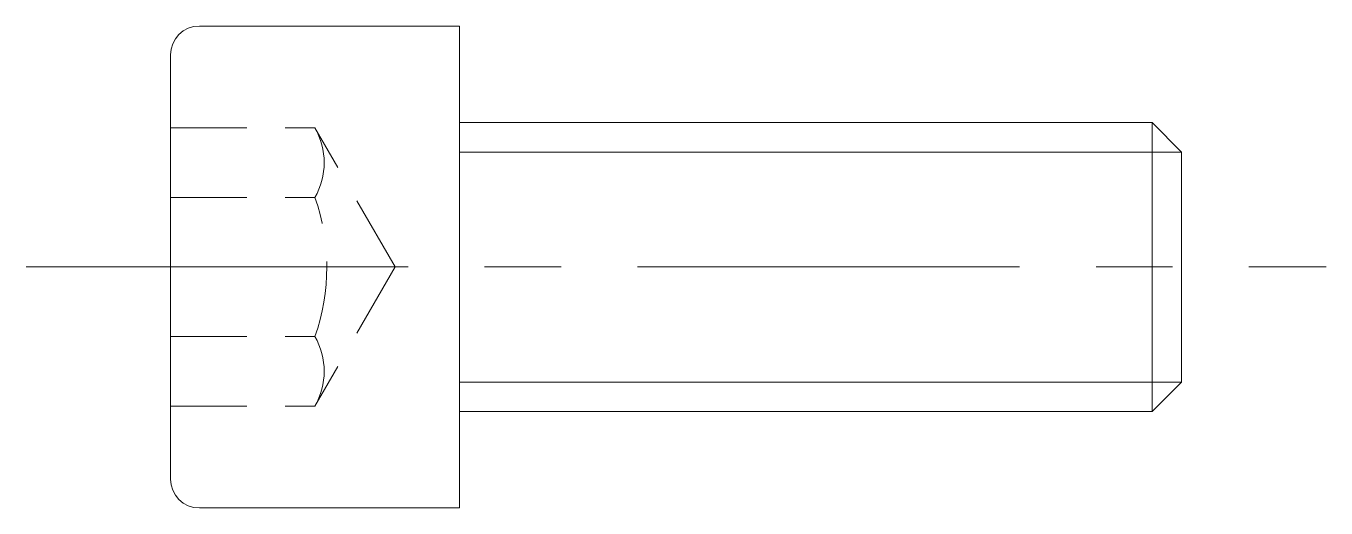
# Model space of a CAD drawing. Header units: millimetres. Extents: x -9 to 18, y -5 to 5.
import ezdxf

# ---------------------------------------------------------------- set-up
doc = ezdxf.new("R2010")
doc.units = ezdxf.units.MM
doc.header["$LTSCALE"] = 0.5
doc.linetypes.add('CENTER', pattern=[50.8, 31.75, -6.35, 6.35, -6.35])
doc.linetypes.add('HIDDEN', pattern=[9.525, 6.35, -3.175])
doc.layers.get('0').update_dxf_attribs({"color": 9, "lineweight": 15})

msp = doc.modelspace()

# ---------------------------------------------------------------- linework, layer by layer
at = {"ltscale": 0.5}
for p, q in [((-5.4, 5), (0, 5)), ((0, -5), (0, 5)), ((-6, -4.4), (-6, 4.4)), ((0, 3), (14.387, 3)), ((15, 2.386), (14.387, 3)), ((14.387, -3), (14.387, 3)), ((15, -2.387), (15, 2.386)), ((14.387, -3), (15, -2.387)), ((0, -3), (14.387, -3)), ((-5.4, -5), (0, -5))]:
    msp.add_line(p, q, dxfattribs=at)
at = {"color": 8, "linetype": 'HIDDEN', "ltscale": 0.5}
for p, q in [((-6, 2.887), (-3, 2.887)), ((-1.333, 0), (-3, 2.887)), ((-6, 1.443), (-3, 1.443)), ((-1.333, 0), (-3, -2.887)), ((-6, -1.443), (-3, -1.443)), ((-6, -2.887), (-3, -2.887))]:
    msp.add_line(p, q, dxfattribs=at)
at = {"color": 5, "ltscale": 0.5}
for p, q in [((0, 2.386), (15, 2.386)), ((0, -2.387), (15, -2.387))]:
    msp.add_line(p, q, dxfattribs=at)
at = {"color": 1, "linetype": 'CENTER', "ltscale": 0.5}
msp.add_line((-9, 0), (18, 0), dxfattribs=at)
at = {"ltscale": 0.5}
for centre, start, end in [((-5.4, 4.4), 90, 180), ((-5.4, -4.4), 180, 270)]:
    msp.add_arc(centre, 0.6, start, end, dxfattribs=at)
at = {"color": 8, "linetype": 'HIDDEN', "ltscale": 0.5}
for centre, radius, start, end in [((-4.252, 2.165), 1.445, 330.0353, 29.9647), ((-7.076, 0), 4.324, 340.5013, 19.4987), ((-4.252, -2.165), 1.445, 330.0353, 29.9647)]:
    msp.add_arc(centre, radius, start, end, dxfattribs=at)

doc.saveas('drawing.dxf')
